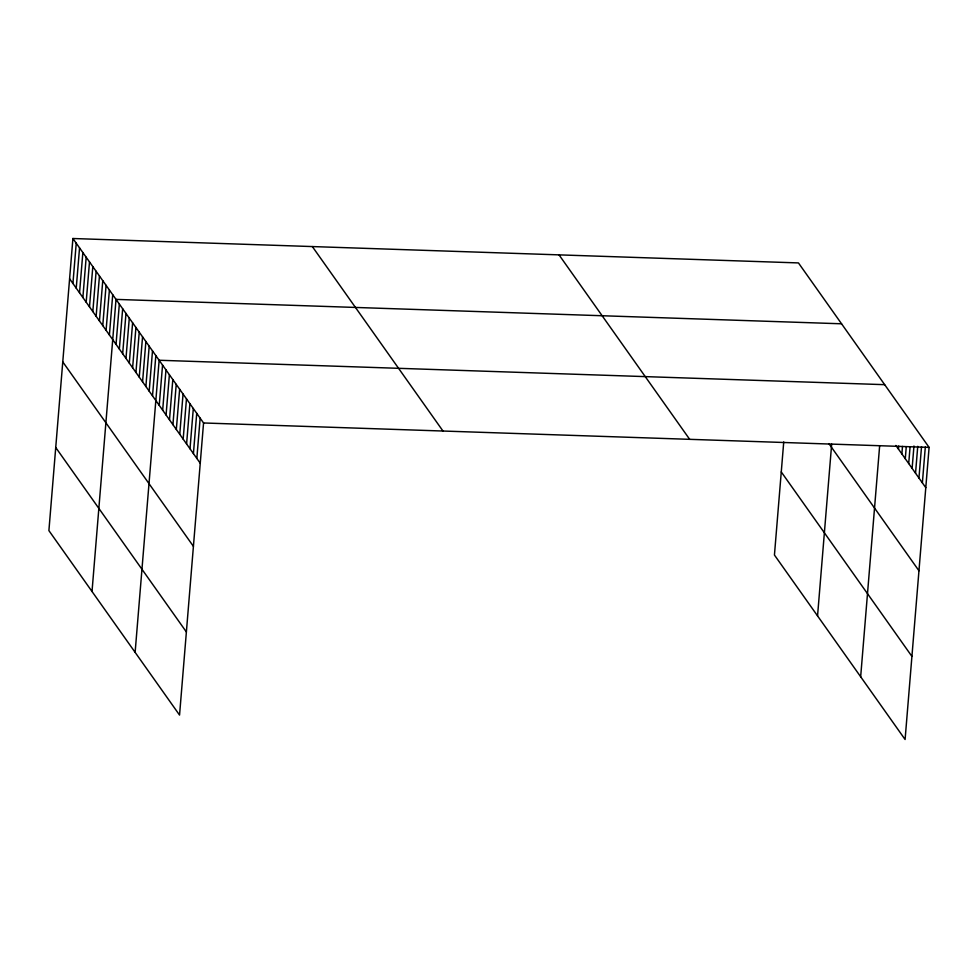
<?xml version="1.0" encoding="UTF-8"?>
<svg xmlns="http://www.w3.org/2000/svg" width="978" height="978" viewBox="0 0 978 978"><rect width="100%" height="100%" fill="white"/><g stroke="black" fill="none" stroke-linecap="round" stroke-linejoin="round"><path stroke-width="1.47" d="M72.91 238.51L48.9 530.614L179.549 715.077L203.558 422.973L72.91 238.51L798.451 262.923L929.1 447.386L905.09 739.49L774.442 555.027L783.733 441.958M72.922 283.473L76.235 243.192M76.235 288.155L79.548 247.874M79.548 292.838L82.861 252.556M82.873 297.52L86.186 257.238M86.186 302.202L89.499 261.921M89.499 306.884L92.812 266.603M92.824 311.566L96.125 271.285M96.137 316.249L99.45 275.979M99.45 320.931L102.763 280.662M102.763 325.613L106.076 285.344M106.089 330.295L109.402 290.026M109.402 334.977L112.715 294.708M92.018 591.482L116.027 299.39L841.569 323.791M116.04 344.342L119.34 304.072M119.353 349.024L122.666 308.755M122.666 353.706L125.979 313.437M125.979 358.388L129.292 318.119M129.304 363.082L132.617 322.801M132.617 367.765L135.93 327.483M135.93 372.447L139.243 332.165M139.255 377.129L142.556 336.848M142.568 381.811L145.881 341.53M145.881 386.493L149.194 346.212M149.194 391.176L152.507 350.894M152.519 395.858L155.832 355.576M135.123 652.363L159.145 360.259L884.674 384.672M159.243 405.357L162.556 365.087M162.666 410.185L165.979 369.904M166.077 415.014L169.39 374.733M169.5 419.831L172.813 379.562M172.923 424.66L176.223 384.378M176.333 429.489L179.646 389.207M179.756 434.305L183.057 394.036M183.167 439.134L186.48 398.853M186.59 443.963L189.891 403.682M190.001 448.78L193.314 408.498M193.424 453.609L196.725 413.327M196.835 458.425L200.148 418.156M817.547 615.895L831.667 444.146M860.664 676.764L879.625 446.102M898.452 449.073L898.696 446.09M901.875 453.89L902.486 446.433M905.286 458.719L906.264 446.787M908.709 463.548L910.053 447.129M912.119 468.364L913.965 445.992M915.542 473.193L917.743 446.335M918.953 478.01L921.533 446.689M922.376 482.839L925.31 447.032M203.558 422.973L929.1 447.386M895.885 445.455L925.787 487.667M828.928 443.657L918.953 570.761M781.263 471.922L911.912 656.385M559.025 254.867L689.673 439.33M312.337 246.566L442.985 431.029M69.609 278.791L200.258 463.254M62.775 361.897L193.424 546.36M55.734 447.508L186.382 631.971"/></g></svg>
